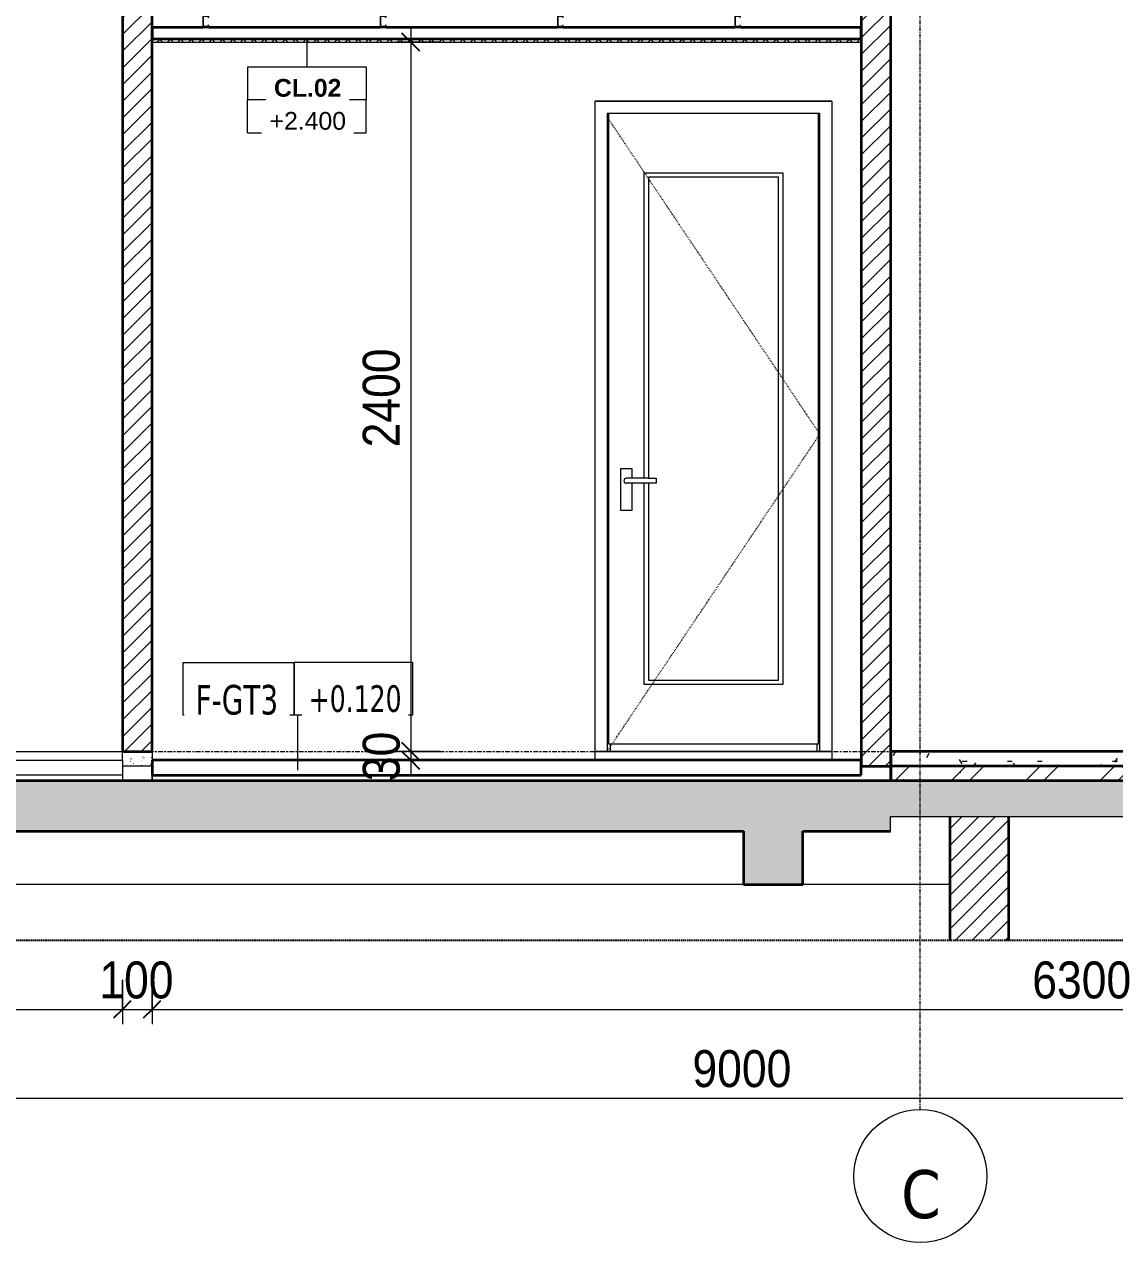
# Model space of a CAD drawing. Header units: millimetres. Extents: x 81424 to 264319, y 405 to 78637.
# Drawn here: x 127127 to 130816, y 538 to 4660 of the extents above; entities that cross this region are included whole.
import ezdxf

# ---------------------------------------------------------------- set-up
doc = ezdxf.new("R2010")
doc.units = ezdxf.units.MM
for name, pattern in [('Centre', [31.75, 6.35, -4.7625, 15.875, -4.7625]), ('Dash', [6, 3, -3]), ('Grid Line', [22.225, 12.7, -3.175, 3.175, -3.175]), ('Hidden', [7.14375, 4.7625, -2.38125])]:
    doc.linetypes.add(name, pattern=pattern)
for name, color, linetype, lineweight in [('0-6', 130, 'Continuous', 5), ('A-ANNO-DIMS', 211, 'Continuous', 9), ('A-ANNO-DIMS-50', 211, 'Continuous', 9), ('A-CLNG-1', 250, 'Continuous', 35), ('A-CLNG-FNSH-1', 7, 'Continuous', 18), ('A-CLNG-IDEN', 151, 'Continuous', 9), ('A-CLNG-PATT-4', 9, 'Continuous', 18), ('A-DETL-GENF', 92, 'Continuous', 18), ('A-DETL-GENF-4', 92, 'Hidden', 25), ('A-DETL-GENF-5', 9, 'Continuous', 18), ('A-DETL-GENF-HDLN-1', 7, 'Dash', 18), ('A-DETL-MEDM', 33, 'Continuous', 35), ('A-DETL-THIN', 151, 'Continuous', 18), ('A-DOOR', 31, 'Continuous', 18), ('A-DOOR-1', 7, 'Continuous', 18), ('A-FLOR-2', 7, 'Continuous', 18), ('A-FLOR-FNSH-1', 250, 'Continuous', 35), ('A-FLOR-IDEN', 11, 'Continuous', 9), ('A-FLOR-LEVL-2', 51, 'Centre', 9), ('A-FLOR-PATT-1', 253, 'Continuous', 18), ('A-FLOR-PATT-3', 67, 'Continuous', 18), ('A-WALL', 113, 'Continuous', 18), ('A-WALL-2', 250, 'Continuous', 35), ('A-WALL-3', 7, 'Continuous', 18), ('A-WALL-PATT-1', 9, 'Continuous', 18), ('A-WALL-PATT-2', 111, 'Continuous', 18), ('A-WALL-PATT-3', 254, 'Continuous', 18), ('S-BEAM-2', 7, 'Continuous', 18), ('S-COLS-5', 7, 'Continuous', 18), ('S-GRID-1', 1, 'Grid Line', 9), ('S-GRID-IDEN', 1, 'Continuous', 9)]:
    doc.layers.add(name, color=color, linetype=linetype, lineweight=lineweight)
doc.styles.add('Arial_2', font='arial.ttf', dxfattribs={"height": 60})
doc.styles.add('Arial_B_3', font='arialbd.ttf', dxfattribs={"height": 60})
doc.styles.add('Tahoma', font='tahoma.ttf', dxfattribs={"width": 0.8, "height": 100})
doc.styles.add('Tahoma_1', font='tahoma.ttf', dxfattribs={"width": 0.8, "height": 90})
doc.styles.add('Tahoma_B', font='tahomabd.ttf', dxfattribs={"height": 162.5})
doc.styles.add('UTM Avo', font='', dxfattribs={"width": 0.9, "height": 125})
doc.styles.get('UTM Avo').set_extended_font_data('UTM Avo')
doc.dimstyles.new('1_Dim_chi_tiet_2_5', dxfattribs={"dimscale": 304.8, "dimtxt": 124.912619, "dimasz": 0.19685, "dimexe": 0.164042, "dimexo": 0.0625, "dimgap": 0.016404, "dimtad": 1, "dimdec": 0, "dimrnd": 5, "dimzin": 0, "dimdsep": 46, "dimtxsty": 'UTM Avo', "dimblk1": 'OBLIQUE', "dimblk2": 'OBLIQUE', "dimsah": 1, "dimcen": 0.09, "dimdle": 0.164042, "dimazin": 0, "dimtfac": 1, "dimtdec": 4, "dimtix": 1, "dimtmove": 0, "dimatfit": 3, "dimfxl": 0.328084, "dimfxlon": 1, "dimtvp": 1, "dimtolj": 1, "dimtzin": 0, "dimarcsym": 2})
pattern_1 = [(50, (-28703.14, 15375), (364.368, -31.878), [38.1, -419.1]), (355, (-28703.14, 15375), (-70.486, 382.113), [30.48, -335.28]), (100.451, (-28672.78, 15372.34), (293.885, 350.233), [32.38, -356.18]), (46.184, (-28703.14, 15476.6), (542.158, -84.086), [57.15, -628.65]), (96.636, (-28657.96, 15469.6), (474.805, 494.855), [48.57, -534.27]), (351.184, (-28703.14, 15476.6), (474.81, 494.85), [45.72, -502.92]), (21, (-28652.34, 15451.2), (303.2285, -204.5305), [38.1, -419.1]), (326, (-28652.34, 15451.2), (123.604, 368.376), [30.48, -335.28]), (71.451, (-28627.07, 15434.16), (426.834, 163.843), [32.38, -356.18]), (37.5, (-28703.14, 15375), (6.1766, 169.1102), [3.353, -327.863, 3.353, -337.007, -336.55]), (37.5, (-28703.14, 15375), (6.1766, 169.1102), [-671.576, 3.353, -333.197]), (7.5, (-28703.14, 15375), (133.6389, 200.3615), [3.353, -190.703, 3.353, -320.243, -128.27]), (7.5, (-28703.14, 15375), (133.6389, 200.3615), [-517.652, 3.353, -124.917]), (327.5, (-28816.43, 15375), (271.1818, -11.4584), [3.353, -123.647, 3.353, -392.887, -525.78]), (327.5, (-28816.43, 15375), (271.1818, -11.4584), [-523.24, 3.353, -522.427]), (317.5, (-28867.23, 15375), (296.2585, 50.853), [3.353, -161.747, 3.353, -259.791, -373.38]), (317.5, (-28867.23, 15375), (296.2585, 50.853), [-428.244, 3.353, -370.027]), (45, (-28703.14, 15375), (-125.7236, 125.7236), []), (45, (-28703.14, 15565.5), (-125.7236, 125.7236), [])]
pattern_2 = [(45, (129892.642, 15375), (-28.28427, 28.28427), [])]

# ---------------------------------------------------------------- blocks, each defined once
blk = doc.blocks.new('NCV_TKTC_KET CAU_rvt-4-TKCS_CĂN HỘ LOẠI 4 - MẶT CẮT 3')
at = {"layer": 'A-FLOR-PATT-1'}
h = blk.add_hatch(dxfattribs=at)
h.set_pattern_fill('FP_10', color=256, style=0, pattern_type=2)
h.set_pattern_definition(pattern_1)
h.paths.add_polyline_path([(-24846.9, 2100), (-24536.9, 2100), (-24536.9, 2150), (-28537.4, 2150), (-28537.4, 2100), (-25492.7, 2100)])
h = blk.add_hatch(dxfattribs=at)
h.set_pattern_fill('FP_10', color=256, style=0, pattern_type=2)
h.set_pattern_definition(pattern_1)
h.paths.add_polyline_path([(-24846.9, 2100), (-24536.9, 2100), (-24536.9, 2150), (-28537.4, 2150), (-28537.4, 2100), (-25492.7, 2100)])
at = {"layer": 'A-FLOR-2'}
blk.add_line((-31037.4, 2150), (-31037.4, 2100), dxfattribs=at)
at = {"layer": 'A-FLOR-FNSH-1'}
for p, q in [((-24536.9, 2150), (-28537.4, 2150)), ((-28537.4, 2150), (-28537.4, 2100))]:
    blk.add_line(p, q, dxfattribs=at)
at = {"layer": 'S-BEAM-2'}
for p, q in [((-31035.3, 1750), (-32935.3, 1750)), ((-29034.9, 1750), (-31035.3, 1750)), ((-28336.9, 1750), (-28834.9, 1750))]:
    blk.add_line(p, q, dxfattribs=at)
blk = doc.blocks.new('DOOR_CW_01 CANH MO-PANEL KINH - DIG_02-800x2200-CỬA NHÔM KÍNH-V52-TKCS_CĂN HỘ LOẠI 4 - MẶT CẮT 3')
at = {"layer": 'A-DETL-GENF-HDLN-1'}
for p, q in [((-28776.9, 3273.5), (-29496.9, 4347)), ((-29496.9, 2200), (-28776.9, 3273.5))]:
    blk.add_line(p, q, dxfattribs=at)
at = {"layer": 'A-DOOR-1'}
for p, q in [((-28736.9, 4400), (-29536.9, 4400)), ((-29536.9, 2200), (-29536.9, 4400)), ((-28736.9, 4400), (-28736.9, 2200)), ((-29496.9, 4360), (-29496.9, 2200)), ((-29496.9, 4360), (-28776.9, 4360)), ((-28781.9, 4358), (-29491.9, 4358)), ((-29491.9, 4358), (-29491.9, 2226)), ((-28781.9, 2226), (-28781.9, 4358)), ((-28776.9, 2200), (-28776.9, 4360)), ((-29371.9, 3124.5), (-29371.9, 4158)), ((-29371.9, 4158), (-28901.9, 4158)), ((-29356.9, 4143), (-29356.9, 3124.5)), ((-28916.9, 4143), (-29356.9, 4143)), ((-28916.9, 2441), (-28916.9, 4143)), ((-28901.9, 4158), (-28901.9, 2426)), ((-29412.2, 3156), (-29451.7, 3156)), ((-29451.7, 3156), (-29451.7, 3016)), ((-29412.2, 3124.5), (-29412.2, 3156)), ((-29356.9, 3124.5), (-29431.9, 3124.5)), ((-29356.9, 3107.5), (-29431.9, 3107.5)), ((-29412.2, 3016), (-29412.2, 3107.5)), ((-29371.9, 2426), (-29371.9, 3107.5)), ((-29356.9, 3124.5), (-29331.1, 3124.5)), ((-29356.9, 3107.5), (-29356.9, 2441)), ((-29331.1, 3107.5), (-29356.9, 3107.5)), ((-29331.1, 3124.5), (-29331.1, 3107.5)), ((-29451.7, 3016), (-29412.2, 3016)), ((-29356.9, 2441), (-28916.9, 2441)), ((-28901.9, 2426), (-29371.9, 2426)), ((-29496.9, 2200), (-29536.9, 2200)), ((-29491.9, 2226), (-28781.9, 2226)), ((-29486.9, 2226), (-29486.9, 2200)), ((-28786.9, 2226), (-28786.9, 2200)), ((-28736.9, 2200), (-28776.9, 2200))]:
    blk.add_line(p, q, dxfattribs=at)
for start, end in [(90, 180), (180, 270)]:
    blk.add_arc((-29431.9, 3116), 8.5, start, end, dxfattribs=at)
blk = doc.blocks.new('NCV_TKTC_TANG 1_rvt-4-TKCS_CĂN HỘ LOẠI 4 - MẶT CẮT 3')
at = {"layer": 'A-CLNG-PATT-4'}
h = blk.add_hatch(dxfattribs=at)
h.set_pattern_fill('FP_14', color=256, style=0, pattern_type=2)
h.set_pattern_definition([(45, (-28703.143, 15375), (-17.67767, 17.67767), []), (135, (-28703.143, 15375), (-17.67767, -17.67767), [])])
h.paths.add_polyline_path([(-29932.9, 4600), (-28636.9, 4600), (-28636.9, 4610), (-31036.9, 4610), (-31036.9, 4600)])
at = {"layer": 'A-FLOR-PATT-3'}
h = blk.add_hatch(dxfattribs=at)
h.set_pattern_fill('FP_11', color=256, style=0, pattern_type=2)
h.set_pattern_definition([(0, (-28703.143, 15375), (203.2, 50.8), [16.764, -135.636, 16.764, -135.636, -812.8]), (0, (-28703.143, 15375), (203.2, 50.8), [-304.8, 16.764, -288.036, 16.764, -135.636, -355.6]), (0, (-28703.143, 15375), (203.2, 50.8), [-762, 16.764, -84.836, 16.764, -237.236]), (120, (-28626.943, 15400.4), (-145.59409, 150.57636), [16.764, -135.636, 16.764, -135.636, -812.8]), (120, (-28626.943, 15400.4), (-145.59409, 150.57636), [-304.8, 16.764, -288.036, 16.764, -135.636, -355.6]), (120, (-28626.943, 15400.4), (-145.59409, 150.57636), [-762, 16.764, -84.836, 16.764, -237.236]), (240, (-28601.543, 15502), (-57.60591, -201.37636), [16.764, -135.636, 16.764, -135.636, -812.8]), (240, (-28601.543, 15502), (-57.60591, -201.37636), [-304.8, 16.764, -288.036, 16.764, -135.636, -355.6]), (240, (-28601.543, 15502), (-57.60591, -201.37636), [-762, 16.764, -84.836, 16.764, -237.236])])
h.paths.add_polyline_path([(-24736.9, 2150), (-24737.4, 2200), (-28536.9, 2200), (-28536.9, 2150), (-24737.4, 2150)])
at = {"layer": 'A-WALL-PATT-1'}
h = blk.add_hatch(dxfattribs=at)
h.set_pattern_fill('FP_9', color=256, style=0, pattern_type=2)
h.set_pattern_definition([(45, (-28703.143, 15375), (-28.28427, 28.28427), [])])
h.paths.add_polyline_path([(-28536.9, 2150), (-28537.4, 5330), (-28636.9, 5330), (-28636.9, 2150), (-28537.4, 2150)])
at = {"layer": 'A-WALL-PATT-3'}
h = blk.add_hatch(dxfattribs=at)
h.set_pattern_fill('FP_12', color=256, style=0, pattern_type=2)
h.set_pattern_definition([(50, (-28703.14, 15375), (364.368, -31.878), [38.1, -419.1]), (355, (-28703.14, 15375), (-70.486, 382.113), [30.48, -335.28]), (100.451, (-28672.78, 15372.34), (293.885, 350.233), [32.38, -356.18]), (46.184, (-28703.14, 15476.6), (542.158, -84.086), [57.15, -628.65]), (96.636, (-28657.96, 15469.6), (474.805, 494.855), [48.57, -534.27]), (351.184, (-28703.14, 15476.6), (474.81, 494.85), [45.72, -502.92]), (21, (-28652.34, 15451.2), (303.2285, -204.5305), [38.1, -419.1]), (326, (-28652.34, 15451.2), (123.604, 368.376), [30.48, -335.28]), (71.451, (-28627.07, 15434.16), (426.834, 163.843), [32.38, -356.18]), (37.5, (-28703.14, 15375), (6.1766, 169.1102), [16.764, -314.452, 16.764, -323.596, -336.55]), (37.5, (-28703.14, 15375), (6.1766, 169.1102), [-671.576, 16.764, -319.786]), (7.5, (-28703.14, 15375), (133.6389, 200.3615), [16.764, -177.292, 16.764, -306.832, -128.27]), (7.5, (-28703.14, 15375), (133.6389, 200.3615), [-517.652, 16.764, -111.506]), (327.5, (-28816.43, 15375), (271.1818, -11.4584), [16.764, -110.236, 16.764, -379.476, -525.78]), (327.5, (-28816.43, 15375), (271.1818, -11.4584), [-523.24, 16.764, -509.016]), (317.5, (-28867.23, 15375), (296.2585, 50.853), [16.764, -148.336, 16.764, -246.38, -373.38]), (317.5, (-28867.23, 15375), (296.2585, 50.853), [-428.244, 16.764, -356.616])])
h.paths.add_polyline_path([(-31036.9, 2150), (-31037.4, 2200), (-31136.9, 2200), (-31136.9, 2150), (-31037.4, 2150)])
h = blk.add_hatch(dxfattribs=at)
h.set_pattern_fill('FP_13', color=256, style=0, pattern_type=2)
h.set_pattern_definition([(37.5, (-28703.143, 15375), (-1.60031, 48.94136), [1.676, -36.932, 1.676, -41.504, -41.275]), (37.5, (-28703.143, 15375), (-1.60031, 48.94136), [-81.788, 1.676, -39.599]), (7.5, (-28703.14, 15375), (44.9521, 71.68268), [1.676, -19.152, 1.676, -33.122, -13.335]), (7.5, (-28703.14, 15375), (44.9521, 71.68268), [-55.626, 1.676, -11.659]), (327.5, (-28734.385, 15375), (79.09879, 0.14376), [1.676, -11.024, 1.676, -44.044, -59.69]), (327.5, (-28734.385, 15375), (79.09879, 0.14376), [-58.42, 1.676, -58.014]), (317.5, (-28734.385, 15375), (76.3552, 22.29306), [1.676, -4.674, 1.676, -28.296, -34.29]), (317.5, (-28734.385, 15375), (76.3552, 22.29306), [-36.322, 1.676, -32.614])])
h.paths.add_polyline_path([(-31036.9, 2150), (-31037.4, 2200), (-31136.9, 2200), (-31136.9, 2150), (-31037.4, 2150)])
at = {"layer": 'A-CLNG-1'}
for p, q in [((-30865.1, 4650), (-31036.9, 4650)), ((-31036.9, 4650), (-31036.9, 4610)), ((-30265.1, 4650), (-30845.1, 4650)), ((-29665.1, 4650), (-30245.1, 4650)), ((-29065.1, 4650), (-29645.1, 4650)), ((-28636.9, 4650), (-29045.1, 4650)), ((-28636.9, 4610), (-28636.9, 4650)), ((-28636.9, 4610), (-31036.9, 4610))]:
    blk.add_line(p, q, dxfattribs=at)
at = {"layer": 'A-CLNG-FNSH-1'}
for p, q in [((-31036.9, 4610), (-31036.9, 4600)), ((-31036.9, 4600), (-28636.9, 4600)), ((-28636.9, 4600), (-28636.9, 4610))]:
    blk.add_line(p, q, dxfattribs=at)
at = {"layer": 'A-FLOR-2'}
for p, q in [((-29536.9, 2200), (-28736.9, 2200)), ((-29536.9, 2170), (-29536.9, 2200)), ((-28736.9, 2200), (-28736.9, 2170)), ((-31636.9, 2170), (-31136.9, 2170)), ((-31136.9, 2170), (-31136.9, 2120)), ((-31136.9, 2120), (-33336.9, 2120)), ((-31036.9, 2120), (-31036.9, 2100))]:
    blk.add_line(p, q, dxfattribs=at)
at = {"layer": 'A-FLOR-FNSH-1'}
for p, q in [((-24736.9, 2200), (-28536.9, 2200)), ((-28536.9, 2200), (-28536.9, 2100)), ((-28636.9, 2170), (-31036.9, 2170)), ((-31036.9, 2170), (-31036.9, 2120)), ((-28636.9, 2120), (-28636.9, 2170)), ((-31036.9, 2120), (-28636.9, 2120))]:
    blk.add_line(p, q, dxfattribs=at)
at = {"layer": 'A-WALL-2'}
for p, q in [((-28536.9, 2150), (-28536.9, 5385)), ((-28636.9, 5330), (-28636.9, 2150)), ((-28636.9, 2150), (-28536.9, 2150))]:
    blk.add_line(p, q, dxfattribs=at)
at = {"layer": 'A-WALL-3'}
for p, q in [((-29536.9, 2200), (-29536.9, 4400)), ((-29536.9, 4400), (-28736.9, 4400)), ((-28736.9, 4400), (-28736.9, 2200)), ((-31136.9, 2170), (-31136.9, 2200)), ((-31036.9, 2200), (-31036.9, 2170)), ((-28736.9, 2200), (-29536.9, 2200)), ((-31037.4, 2150), (-31136.9, 2150))]:
    blk.add_line(p, q, dxfattribs=at)
at = {"layer": 'S-COLS-5'}
blk.add_line((-31136.9, 2120), (-31136.9, 2100), dxfattribs=at)
at = {"layer": 'A-DOOR'}
blk.add_blockref('DOOR_CW_01 CANH MO-PANEL KINH - DIG_02-800x2200-CỬA NHÔM KÍNH-V52-TKCS_CĂN HỘ LOẠI 4 - MẶT CẮT 3', (0, 0), dxfattribs=at)
blk = doc.blocks.new('BORDER VIEW - BORDER VIEW-2585575-TKCS_CĂN HỘ LOẠI 4 - MẶT CẮT 3')
at = {"layer": 'A-DETL-GENF-4'}
blk.add_line((-23185.2, 1560), (-34047.4, 1560), dxfattribs=at)
blk = doc.blocks.new('Repeating Detail - THANH TREO TRẦN 650-4103126-TKCS_CĂN HỘ LOẠI 4 - MẶT CẮT 3')
at = {"layer": 'A-DETL-GENF'}
for points in [[(-30845.1, 4650), (-30845.1, 4656), (-30847.6, 4656), (-30847.6, 4652.5), (-30862.6, 4652.5), (-30862.6, 4687.5), (-30847.6, 4687.5), (-30847.6, 4684), (-30845.1, 4684), (-30845.1, 4690), (-30865.1, 4690), (-30865.1, 4650), (-30847.6, 4650)], [(-30245.1, 4650), (-30245.1, 4656), (-30247.6, 4656), (-30247.6, 4652.5), (-30262.6, 4652.5), (-30262.6, 4687.5), (-30247.6, 4687.5), (-30247.6, 4684), (-30245.1, 4684), (-30245.1, 4690), (-30265.1, 4690), (-30265.1, 4650), (-30247.6, 4650)], [(-29647.6, 4650), (-29645.1, 4650), (-29645.1, 4656), (-29647.6, 4656), (-29647.6, 4652.5), (-29662.6, 4652.5), (-29662.6, 4687.5), (-29647.6, 4687.5), (-29647.6, 4684), (-29645.1, 4684), (-29645.1, 4690), (-29665.1, 4690), (-29665.1, 4650), (-29662.6, 4650)], [(-29047.6, 4650), (-29045.1, 4650), (-29045.1, 4656), (-29047.6, 4656), (-29047.6, 4652.5), (-29062.6, 4652.5), (-29062.6, 4687.5), (-29047.6, 4687.5), (-29047.6, 4684), (-29045.1, 4684), (-29045.1, 4690), (-29065.1, 4690), (-29065.1, 4650), (-29062.6, 4650)]]:
    blk.add_hatch(color=256, dxfattribs=at).paths.add_polyline_path(points)
for p, q in [((-30855.1, 4690), (-30855.1, 5340)), ((-30255.1, 4690), (-30255.1, 5340)), ((-29655.1, 4690), (-29655.1, 5340)), ((-29055.1, 4690), (-29055.1, 5340)), ((-30875.1, 5115), (-30835.1, 5115)), ((-30875.1, 4915), (-30875.1, 5115)), ((-30835.1, 5115), (-30835.1, 4915)), ((-30275.1, 5115), (-30235.1, 5115)), ((-30275.1, 4915), (-30275.1, 5115)), ((-30235.1, 5115), (-30235.1, 4915)), ((-29675.1, 5115), (-29635.1, 5115)), ((-29675.1, 4915), (-29675.1, 5115)), ((-29635.1, 5115), (-29635.1, 4915)), ((-29075.1, 5115), (-29035.1, 5115)), ((-29075.1, 4915), (-29075.1, 5115)), ((-29035.1, 5115), (-29035.1, 4915)), ((-30835.1, 4915), (-30875.1, 4915)), ((-30235.1, 4915), (-30275.1, 4915)), ((-29635.1, 4915), (-29675.1, 4915)), ((-29035.1, 4915), (-29075.1, 4915)), ((-30845.1, 4690), (-30865.1, 4690)), ((-30865.1, 4690), (-30865.1, 4650)), ((-30845.1, 4690), (-30865.1, 4690)), ((-30865.1, 4690), (-30865.1, 4650)), ((-30862.6, 4687.5), (-30847.6, 4687.5)), ((-30862.6, 4652.5), (-30862.6, 4687.5)), ((-30862.6, 4652.5), (-30862.6, 4687.5)), ((-30862.6, 4687.5), (-30847.6, 4687.5)), ((-30847.6, 4687.5), (-30847.6, 4684)), ((-30847.6, 4687.5), (-30847.6, 4684)), ((-30847.6, 4684), (-30845.1, 4684)), ((-30847.6, 4684), (-30845.1, 4684)), ((-30845.1, 4684), (-30845.1, 4690)), ((-30845.1, 4684), (-30845.1, 4690)), ((-30245.1, 4690), (-30265.1, 4690)), ((-30265.1, 4690), (-30265.1, 4650)), ((-30245.1, 4690), (-30265.1, 4690)), ((-30265.1, 4690), (-30265.1, 4650)), ((-30262.6, 4687.5), (-30247.6, 4687.5)), ((-30262.6, 4652.5), (-30262.6, 4687.5)), ((-30262.6, 4652.5), (-30262.6, 4687.5)), ((-30262.6, 4687.5), (-30247.6, 4687.5)), ((-30247.6, 4687.5), (-30247.6, 4684)), ((-30247.6, 4687.5), (-30247.6, 4684)), ((-30247.6, 4684), (-30245.1, 4684)), ((-30247.6, 4684), (-30245.1, 4684)), ((-30245.1, 4684), (-30245.1, 4690)), ((-30245.1, 4684), (-30245.1, 4690)), ((-29645.1, 4690), (-29665.1, 4690)), ((-29665.1, 4690), (-29665.1, 4650)), ((-29645.1, 4690), (-29665.1, 4690)), ((-29665.1, 4690), (-29665.1, 4650)), ((-29662.6, 4687.5), (-29647.6, 4687.5)), ((-29662.6, 4652.5), (-29662.6, 4687.5)), ((-29662.6, 4652.5), (-29662.6, 4687.5)), ((-29662.6, 4687.5), (-29647.6, 4687.5)), ((-29647.6, 4687.5), (-29647.6, 4684)), ((-29647.6, 4687.5), (-29647.6, 4684)), ((-29647.6, 4684), (-29645.1, 4684)), ((-29647.6, 4684), (-29645.1, 4684)), ((-29645.1, 4684), (-29645.1, 4690)), ((-29645.1, 4684), (-29645.1, 4690)), ((-29045.1, 4690), (-29065.1, 4690)), ((-29065.1, 4690), (-29065.1, 4650)), ((-29045.1, 4690), (-29065.1, 4690)), ((-29065.1, 4690), (-29065.1, 4650)), ((-29062.6, 4687.5), (-29047.6, 4687.5)), ((-29062.6, 4652.5), (-29062.6, 4687.5)), ((-29062.6, 4652.5), (-29062.6, 4687.5)), ((-29062.6, 4687.5), (-29047.6, 4687.5)), ((-29047.6, 4687.5), (-29047.6, 4684)), ((-29047.6, 4687.5), (-29047.6, 4684)), ((-29047.6, 4684), (-29045.1, 4684)), ((-29047.6, 4684), (-29045.1, 4684)), ((-29045.1, 4684), (-29045.1, 4690)), ((-29045.1, 4684), (-29045.1, 4690)), ((-30865.1, 4650), (-30845.1, 4650)), ((-30865.1, 4650), (-30845.1, 4650)), ((-30847.6, 4652.5), (-30862.6, 4652.5)), ((-30847.6, 4652.5), (-30862.6, 4652.5)), ((-30845.1, 4656), (-30847.6, 4656)), ((-30847.6, 4656), (-30847.6, 4652.5)), ((-30845.1, 4656), (-30847.6, 4656)), ((-30847.6, 4656), (-30847.6, 4652.5)), ((-30845.1, 4650), (-30845.1, 4656)), ((-30845.1, 4650), (-30845.1, 4656)), ((-30265.1, 4650), (-30245.1, 4650)), ((-30265.1, 4650), (-30245.1, 4650)), ((-30247.6, 4652.5), (-30262.6, 4652.5)), ((-30247.6, 4652.5), (-30262.6, 4652.5)), ((-30245.1, 4656), (-30247.6, 4656)), ((-30247.6, 4656), (-30247.6, 4652.5)), ((-30245.1, 4656), (-30247.6, 4656)), ((-30247.6, 4656), (-30247.6, 4652.5)), ((-30245.1, 4650), (-30245.1, 4656)), ((-30245.1, 4650), (-30245.1, 4656)), ((-29665.1, 4650), (-29645.1, 4650)), ((-29665.1, 4650), (-29645.1, 4650)), ((-29647.6, 4652.5), (-29662.6, 4652.5)), ((-29647.6, 4652.5), (-29662.6, 4652.5)), ((-29645.1, 4656), (-29647.6, 4656)), ((-29647.6, 4656), (-29647.6, 4652.5)), ((-29645.1, 4656), (-29647.6, 4656)), ((-29647.6, 4656), (-29647.6, 4652.5)), ((-29645.1, 4650), (-29645.1, 4656)), ((-29645.1, 4650), (-29645.1, 4656)), ((-29065.1, 4650), (-29045.1, 4650)), ((-29065.1, 4650), (-29045.1, 4650)), ((-29047.6, 4652.5), (-29062.6, 4652.5)), ((-29047.6, 4652.5), (-29062.6, 4652.5)), ((-29045.1, 4656), (-29047.6, 4656)), ((-29047.6, 4656), (-29047.6, 4652.5)), ((-29045.1, 4656), (-29047.6, 4656)), ((-29047.6, 4656), (-29047.6, 4652.5)), ((-29045.1, 4650), (-29045.1, 4656)), ((-29045.1, 4650), (-29045.1, 4656))]:
    blk.add_line(p, q, dxfattribs=at)
blk = doc.blocks.new('Grid - M_Grid Head - Circle-353313-TKCS_CĂN HỘ LOẠI 4 - MẶT CẮT 3')
at = {"layer": 'S-GRID-IDEN'}
blk.add_circle((-25536.9, 762.8), 225, dxfattribs=at)
blk = doc.blocks.new('DIMBLOCK83-TKCS_CĂN HỘ LOẠI 4 - MẶT CẮT 3')
at = {"layer": 'A-ANNO-DIMS-50'}
for p, q in [((125258.8, 1426.8), (125258.8, 1276.8)), ((125258.8, 1326.8), (125258.8, 1426.8)), ((127458.8, 1426.8), (127458.8, 1276.8)), ((127458.8, 1326.8), (127458.8, 1426.8)), ((125258.8, 1326.8), (127458.8, 1326.8))]:
    blk.add_line(p, q, dxfattribs=at)
at = {"layer": 'A-ANNO-DIMS-50', "lineweight": 25}
for p, q in [((125258.8, 1326.8), (125228.8, 1296.8)), ((125258.8, 1326.8), (125288.8, 1356.8)), ((127458.8, 1326.8), (127428.8, 1296.8)), ((127458.8, 1326.8), (127488.8, 1356.8))]:
    blk.add_line(p, q, dxfattribs=at)
at = {"layer": 'A-ANNO-DIMS-50', "color": 0, "insert": (126187.7, 1489.2), "char_height": 125, "width": 410.824, "attachment_point": 1, "line_spacing_factor": 1.110334, "style": 'UTM Avo'}
blk.add_mtext('2200', dxfattribs=at)
blk = doc.blocks.new('_Oblique')
at = {"color": 0, "linetype": 'ByBlock', "lineweight": -2}
blk.add_line((-0.5, -0.5), (0.5, 0.5), dxfattribs=at)
blk = doc.blocks.new('DIMBLOCK84-TKCS_CĂN HỘ LOẠI 4 - MẶT CẮT 3')
at = {"layer": 'A-ANNO-DIMS-50'}
for p, q in [((127458.8, 1426.8), (127458.8, 1276.8)), ((127458.8, 1326.8), (127458.8, 1426.8)), ((127558.8, 1426.8), (127558.8, 1276.8)), ((127558.8, 1326.8), (127558.8, 1426.8)), ((127458.8, 1326.8), (127558.8, 1326.8))]:
    blk.add_line(p, q, dxfattribs=at)
at = {"layer": 'A-ANNO-DIMS-50', "lineweight": 25}
for p, q in [((127458.8, 1326.8), (127428.8, 1296.8)), ((127458.8, 1326.8), (127488.8, 1356.8)), ((127558.8, 1326.8), (127528.8, 1296.8)), ((127558.8, 1326.8), (127588.8, 1356.8))]:
    blk.add_line(p, q, dxfattribs=at)
at = {"layer": 'A-ANNO-DIMS-50', "color": 0, "insert": (127380.5, 1489.2), "char_height": 125, "width": 308.118, "attachment_point": 1, "line_spacing_factor": 1.110334, "style": 'UTM Avo'}
blk.add_mtext('100', dxfattribs=at)
blk = doc.blocks.new('DIMBLOCK85-TKCS_CĂN HỘ LOẠI 4 - MẶT CẮT 3')
at = {"layer": 'A-ANNO-DIMS-50'}
for p, q in [((127558.8, 1426.8), (127558.8, 1276.8)), ((127558.8, 1326.8), (127558.8, 1426.8)), ((133858.8, 1426.8), (133858.8, 1276.8)), ((133858.8, 1326.8), (133858.8, 1426.8)), ((127558.8, 1326.8), (133858.8, 1326.8))]:
    blk.add_line(p, q, dxfattribs=at)
at = {"layer": 'A-ANNO-DIMS-50', "lineweight": 25}
for p, q in [((127558.8, 1326.8), (127528.8, 1296.8)), ((127558.8, 1326.8), (127588.8, 1356.8)), ((133858.8, 1326.8), (133828.8, 1296.8)), ((133858.8, 1326.8), (133888.8, 1356.8))]:
    blk.add_line(p, q, dxfattribs=at)
at = {"layer": 'A-ANNO-DIMS-50', "color": 0, "insert": (130537.7, 1489.2), "char_height": 125, "width": 410.824, "attachment_point": 1, "line_spacing_factor": 1.110334, "style": 'UTM Avo'}
blk.add_mtext('6300', dxfattribs=at)
blk = doc.blocks.new('DIMBLOCK87-TKCS_CĂN HỘ LOẠI 4 - MẶT CẮT 3')
at = {"layer": 'A-ANNO-DIMS-50'}
for p, q in [((125058.8, 1126.8), (125058.8, 976.8)), ((125058.8, 1026.8), (125058.8, 1126.8)), ((134058.8, 1126.8), (134058.8, 976.8)), ((134058.8, 1026.8), (134058.8, 1126.8)), ((125008.8, 1026.8), (134108.8, 1026.8))]:
    blk.add_line(p, q, dxfattribs=at)
at = {"layer": 'A-ANNO-DIMS-50', "lineweight": 25}
for p, q in [((125058.8, 1026.8), (125088.8, 1056.8)), ((134058.8, 1026.8), (134088.8, 1056.8)), ((125058.8, 1026.8), (125028.8, 996.8)), ((134058.8, 1026.8), (134028.8, 996.8))]:
    blk.add_line(p, q, dxfattribs=at)
at = {"layer": 'A-ANNO-DIMS-50', "color": 0, "insert": (129387.7, 1189.2), "char_height": 125, "width": 410.824, "attachment_point": 1, "line_spacing_factor": 1.110334, "style": 'UTM Avo'}
blk.add_mtext('9000', dxfattribs=at)
blk = doc.blocks.new('DIMBLOCK89-TKCS_CĂN HỘ LOẠI 4 - MẶT CẮT 3')
at = {"layer": 'A-ANNO-DIMS-50', "lineweight": 25}
for p, q in [((128434.3, 4600), (128404.3, 4630)), ((128434.3, 4600), (128464.3, 4570)), ((128434.3, 2200), (128404.3, 2230)), ((128434.3, 2200), (128464.3, 2170))]:
    blk.add_line(p, q, dxfattribs=at)
at = {"layer": 'A-ANNO-DIMS-50'}
for p, q in [((128434.3, 4650), (128434.3, 2200)), ((128534.3, 4600), (128384.3, 4600)), ((128434.3, 4600), (128534.3, 4600)), ((128534.3, 2200), (128384.3, 2200)), ((128434.3, 2200), (128534.3, 2200))]:
    blk.add_line(p, q, dxfattribs=at)
at = {"layer": 'A-ANNO-DIMS-50', "color": 0, "insert": (128271.9, 3228.8), "char_height": 125, "width": 410.824, "attachment_point": 1, "rotation": 90, "line_spacing_factor": 1.110334, "style": 'UTM Avo'}
blk.add_mtext('2400', dxfattribs=at)
blk = doc.blocks.new('DIMBLOCK90-TKCS_CĂN HỘ LOẠI 4 - MẶT CẮT 3')
at = {"layer": 'A-ANNO-DIMS-50', "lineweight": 25}
for p, q in [((128434.3, 2200), (128404.3, 2230)), ((128434.3, 2170), (128404.3, 2200)), ((128434.3, 2200), (128464.3, 2170)), ((128434.3, 2170), (128464.3, 2140))]:
    blk.add_line(p, q, dxfattribs=at)
at = {"layer": 'A-ANNO-DIMS-50'}
for p, q in [((128534.3, 2200), (128384.3, 2200)), ((128434.3, 2200), (128434.3, 2120)), ((128434.3, 2200), (128534.3, 2200)), ((128534.3, 2170), (128384.3, 2170)), ((128434.3, 2170), (128534.3, 2170))]:
    blk.add_line(p, q, dxfattribs=at)
at = {"layer": 'A-ANNO-DIMS-50', "color": 0, "insert": (128271.9, 2099.4), "char_height": 125, "width": 205.412, "attachment_point": 1, "rotation": 90, "line_spacing_factor": 1.110334, "style": 'UTM Avo'}
blk.add_mtext('30', dxfattribs=at)
blk = doc.blocks.new('TAG SAN - TTG - TAG FFL-4075299-TKCS_CĂN HỘ LOẠI 4 - MẶT CẮT 3')
at = {"layer": 'A-FLOR-IDEN'}
for p, q in [((-26955.6, 2344.4), (-26955.6, 2523.2)), ((-26955.6, 2523.2), (-26579.7, 2523.2)), ((-26579.7, 2523.2), (-26579.7, 2344.4)), ((-26179.7, 2523.2), (-26579.7, 2523.2)), ((-26579.7, 2344.4), (-26579.7, 2523.2)), ((-26179.7, 2523.2), (-26179.7, 2344.4)), ((-26579.7, 2344.4), (-26955.6, 2344.4)), ((-26179.7, 2344.4), (-26579.7, 2344.4))]:
    blk.add_line(p, q, dxfattribs=at)
blk = doc.blocks.new('M_Ceiling Tag w Height - M_Ceiling Tag w Height-4076435-TKCS_CĂN HỘ LOẠI 4 - MẶT CẮT 3')
at = {"layer": 'A-CLNG-IDEN'}
for p, q in [((-30713.5, 4516.2), (-30713.5, 4405)), ((-30713.5, 4516.2), (-30312.3, 4516.2)), ((-30312.3, 4516.2), (-30312.3, 4405)), ((-30713.5, 4293.6), (-30713.5, 4405)), ((-30312.3, 4405), (-30713.5, 4405)), ((-30312.3, 4293.6), (-30312.3, 4405)), ((-30713.5, 4293.6), (-30312.3, 4293.6))]:
    blk.add_line(p, q, dxfattribs=at)

msp = doc.modelspace()

# ---------------------------------------------------------------- hatches: boundary and pattern name
at = {"layer": 'A-DETL-GENF-5'}
h = msp.add_hatch(dxfattribs=at)
h.set_pattern_fill('FP_10', color=256, style=0, pattern_type=2)
h.set_pattern_definition([(50, (129892.64, 15375), (364.368, -31.878), [38.1, -419.1]), (355, (129892.64, 15375), (-70.486, 382.113), [30.48, -335.28]), (100.451, (129923, 15372.34), (293.885, 350.233), [32.38, -356.18]), (46.184, (129892.64, 15476.6), (542.158, -84.086), [57.15, -628.65]), (96.636, (129937.8, 15469.6), (474.805, 494.855), [48.57, -534.27]), (351.184, (129892.64, 15476.6), (474.81, 494.85), [45.72, -502.92]), (21, (129943.44, 15451.2), (303.2285, -204.5305), [38.1, -419.1]), (326, (129943.44, 15451.2), (123.604, 368.376), [30.48, -335.28]), (71.451, (129968.7, 15434.16), (426.834, 163.843), [32.38, -356.18]), (37.5, (129892.64, 15375), (6.1766, 169.1102), [3.353, -327.863, 3.353, -337.007, -336.55]), (37.5, (129892.64, 15375), (6.1766, 169.1102), [-671.576, 3.353, -333.197]), (7.5, (129892.64, 15375), (133.6389, 200.3615), [3.353, -190.703, 3.353, -320.243, -128.27]), (7.5, (129892.64, 15375), (133.6389, 200.3615), [-517.652, 3.353, -124.917]), (327.5, (129779.36, 15375), (271.1818, -11.4584), [3.353, -123.647, 3.353, -392.887, -525.78]), (327.5, (129779.36, 15375), (271.1818, -11.4584), [-523.24, 3.353, -522.427]), (317.5, (129728.56, 15375), (296.2585, 50.853), [3.353, -161.747, 3.353, -259.791, -373.38]), (317.5, (129728.56, 15375), (296.2585, 50.853), [-428.244, 3.353, -370.027]), (45, (129892.64, 15375), (-125.7236, 125.7236), []), (45, (129892.64, 15565.5), (-125.7236, 125.7236), [])])
h.paths.add_polyline_path([(134056.3, 1560), (134058.8, 1560), (134058.8, 2100), (125058.8, 2100), (125058.5, 2130), (124398.4, 2130), (124398.4, 1960), (125060.5, 1960), (125060.5, 1700), (125660.5, 1700), (125660.5, 1930), (129560.9, 1930), (129560.9, 1750), (129760.9, 1750), (129760.9, 1930), (130058.4, 1930), (130058.4, 1980), (133760.6, 1980), (133760.6, 1560), (134051.9, 1560)])
h.paths.add_polyline_path([(133760.6, 4950), (134058.8, 4950), (134058.8, 5500), (125058.8, 5500), (125058.8, 5530), (124398.4, 5530), (124398.4, 5360), (125060.5, 5360), (125060.5, 5100), (125660.5, 5100), (125660.5, 5330), (129560.9, 5330), (129560.9, 5150), (129760.9, 5150), (129760.9, 5330), (130058.4, 5330), (130058.4, 5385), (133760.6, 5385), (133760.6, 5379.4)])
at = {"layer": 'A-WALL-PATT-2'}
h = msp.add_hatch(dxfattribs=at)
h.set_pattern_fill('FP_9', color=256, style=0, pattern_type=2)
h.set_pattern_definition(pattern_2)
h.paths.add_polyline_path([(127458.8, 2200), (127558.8, 2200), (127558.8, 5330), (127458.8, 5330), (127458.8, 2691.9)])
h.paths.add_polyline_path([(127558.4, 5500), (127558.8, 5500), (127558.4, 5600), (127458.8, 5600), (127459.3, 5500)])
h = msp.add_hatch(dxfattribs=at)
h.set_pattern_fill('FP_9', color=256, style=0, pattern_type=2)
h.set_pattern_definition(pattern_2)
h.paths.add_polyline_path([(130258.8, 1560), (130458.8, 1560), (130458.8, 1980), (130258.8, 1980), (130258.8, 1750)])

# ---------------------------------------------------------------- linework, layer by layer
at = {"layer": 'A-CLNG-IDEN'}
msp.add_line((128082.9, 4607), (128082.9, 4516.2), dxfattribs=at)
at = {"layer": 'A-DETL-MEDM'}
for p, q in [((134058.8, 2100), (125058.8, 2100)), ((125660.5, 1930), (129560.9, 1930)), ((129560.9, 1930), (129560.9, 1750)), ((129760.9, 1750), (129760.9, 1930)), ((129760.9, 1930), (130058.4, 1930)), ((129560.9, 1750), (129760.9, 1750))]:
    msp.add_line(p, q, dxfattribs=at)
at = {"layer": 'A-DETL-THIN'}
for p, q in [((130058.4, 1930), (130058.4, 1980)), ((130058.4, 1980), (133760.6, 1980))]:
    msp.add_line(p, q, dxfattribs=at)
at = {"layer": 'A-FLOR-IDEN'}
msp.add_line((128052.4, 2136.6), (128052.4, 2322.1), dxfattribs=at)
at = {"layer": 'A-FLOR-LEVL-2'}
msp.add_line((124171.1, 2200), (136140, 2200), dxfattribs=at)
at = {"layer": 'A-WALL'}
msp.add_line((127058.8, 2200), (127458.8, 2200), dxfattribs=at)
at = {"layer": 'A-WALL-2'}
for p, q in [((127458.8, 5330), (127458.8, 2200)), ((127558.8, 2200), (127558.8, 5330)), ((127458.8, 2200), (127558.8, 2200)), ((130258.8, 1980), (130258.8, 1560)), ((130458.8, 1560), (130458.8, 1980))]:
    msp.add_line(p, q, dxfattribs=at)
at = {"layer": 'S-GRID-1'}
for p, q in [((130158.8, 2237.8), (130158.8, 5486.4)), ((130158.8, 987.8), (130158.8, 2237.8))]:
    msp.add_line(p, q, dxfattribs=at)

# ---------------------------------------------------------------- block references
at = {"layer": '0-6'}
for name in ['NCV_TKTC_KET CAU_rvt-4-TKCS_CĂN HỘ LOẠI 4 - MẶT CẮT 3', 'NCV_TKTC_TANG 1_rvt-4-TKCS_CĂN HỘ LOẠI 4 - MẶT CẮT 3']:
    msp.add_blockref(name, (158595.8, 0), dxfattribs=at)
at = {"layer": 'A-CLNG-IDEN'}
msp.add_blockref('M_Ceiling Tag w Height - M_Ceiling Tag w Height-4076435-TKCS_CĂN HỘ LOẠI 4 - MẶT CẮT 3', (158595.8, 0), dxfattribs=at)
at = {"layer": 'A-DETL-GENF'}
for name in ['BORDER VIEW - BORDER VIEW-2585575-TKCS_CĂN HỘ LOẠI 4 - MẶT CẮT 3', 'Repeating Detail - THANH TREO TRẦN 650-4103126-TKCS_CĂN HỘ LOẠI 4 - MẶT CẮT 3']:
    msp.add_blockref(name, (158595.8, 0), dxfattribs=at)
at = {"layer": 'A-FLOR-IDEN'}
msp.add_blockref('TAG SAN - TTG - TAG FFL-4075299-TKCS_CĂN HỘ LOẠI 4 - MẶT CẮT 3', (154620.1, -22.3), dxfattribs=at)
at = {"layer": 'S-GRID-IDEN'}
msp.add_blockref('Grid - M_Grid Head - Circle-353313-TKCS_CĂN HỘ LOẠI 4 - MẶT CẮT 3', (155695.8, 0), dxfattribs=at)

# ---------------------------------------------------------------- dimensions: what is measured, and where the dimension line sits
at = {"layer": 'A-ANNO-DIMS'}
for base, p1, p2, override, picture, middle in [((128434.3, 2200), (128534.3, 4600), (128534.3, 2200), {"dimpost": '<>', "dimfxl": 2400}, 'DIMBLOCK89-TKCS_CĂN HỘ LOẠI 4 - MẶT CẮT 3', (128364.6, 3400)), ((128434.3, 2170), (128534.3, 2200), (128534.3, 2170), {"dimpost": '<>', "dimfxl": 30}, 'DIMBLOCK90-TKCS_CĂN HỘ LOẠI 4 - MẶT CẮT 3', (128364.6, 2185))]:
    dim = msp.add_linear_dim(base=base, p1=p1, p2=p2, angle=90, dimstyle='1_Dim_chi_tiet_2_5', override=override, dxfattribs=at)
    dim.commit()
    dim.dimension.update_dxf_attribs({"geometry": picture, "text_midpoint": middle})
for base, p1, p2, override, picture, middle in [((127458.8, 1326.8), (125258.8, 1426.8), (127458.8, 1426.8), {"dimpost": '<>', "dimfxl": 2200}, 'DIMBLOCK83-TKCS_CĂN HỘ LOẠI 4 - MẶT CẮT 3', (126358.8, 1396.5)), ((127558.8, 1326.8), (127458.8, 1426.8), (127558.8, 1426.8), {"dimpost": '<>', "dimfxl": 100}, 'DIMBLOCK84-TKCS_CĂN HỘ LOẠI 4 - MẶT CẮT 3', (127508.8, 1396.5)), ((133858.8, 1326.8), (127558.8, 1426.8), (133858.8, 1426.8), {"dimpost": '<>', "dimfxl": 6300}, 'DIMBLOCK85-TKCS_CĂN HỘ LOẠI 4 - MẶT CẮT 3', (130708.8, 1396.5)), ((134058.8, 1026.8), (125058.8, 1126.8), (134058.8, 1126.8), {"dimpost": '<>', "dimfxl": 9000}, 'DIMBLOCK87-TKCS_CĂN HỘ LOẠI 4 - MẶT CẮT 3', (129558.8, 1096.5))]:
    dim = msp.add_linear_dim(base=base, p1=p1, p2=p2, dimstyle='1_Dim_chi_tiet_2_5', override=override, dxfattribs=at)
    dim.commit()
    dim.dimension.update_dxf_attribs({"geometry": picture, "text_midpoint": middle})

# ---------------------------------------------------------------- next in the draw order: texts
at = {"layer": 'A-CLNG-IDEN', "char_height": 60, "attachment_point": 5, "line_spacing_factor": 0.936439, "bg_fill": 3, "box_fill_scale": 1.25, "bg_fill_color": 256, "bg_fill_true_color": 13158600, "bg_fill_transparency": 0}
for s, insert, width, style in [('\\pt634.9998,1270.0002,1905,2539.9998,3175.0002,3810,4444.9998,5080.0002,5715,6349.9998,6985.0002,7620,8254.9998,8890.0002,9525,10159.9998,10795.0002,11430,12064.9998,12700.0002,13335,13969.9998,14605.0002,15240,15874.9998,16510.0002,17145,17779.9998,18415.0002,19050,19684.9998,20320.0002;CL.02', (128085.6, 4444.9), 251.5, 'Arial_B_3'), ('\\pt634.9998,1270.0002,1905,2539.9998,3175.0002,3810,4444.9998,5080.0002,5715,6349.9998,6985.0002,7620,8254.9998,8890.0002,9525,10159.9998,10795.0002,11430,12064.9998,12700.0002,13335,13969.9998,14605.0002,15240,15874.9998,16510.0002,17145,17779.9998,18415.0002,19050,19684.9998,20320.0002;+2.400', (128085.9, 4333.2), 281, 'Arial_2')]:
    msp.add_mtext(s, dxfattribs=dict(at, insert=insert, width=width, style=style))
at = {"layer": 'A-FLOR-IDEN', "attachment_point": 5, "line_spacing_factor": 0.996129, "bg_fill": 3, "box_fill_scale": 1.25, "bg_fill_color": 256, "bg_fill_true_color": 13158600, "bg_fill_transparency": 0}
for s, insert, char_height, width, style in [('\\pt4,8,12,16,20,24,28,32,36,40,44,48,52,56,60,64,68,72,76,80,84,88,92,96,100,104,108,112,116,120,124,128;F-GT3', (127846, 2373.9), 100, 306.8, 'Tahoma'), ('\\pt3.9996,8.0001,11.9997,16.0002,19.9998,24.0003,27.9999,32.0004,36,39.9996,44.0001,47.9997,52.0002,55.9998,60.0003,63.9999,68.0004,72,75.9996,80.0001,83.9997,88.0002,91.9998,96.0003,99.9999,104.0004,108,111.9996,116.0001,119.9997,124.0002,127.9998;+0.120', (128246.2, 2377.9), 90, 314.8, 'Tahoma_1')]:
    msp.add_mtext(s, dxfattribs=dict(at, insert=insert, char_height=char_height, width=width, style=style))
at = {"layer": 'S-GRID-IDEN', "insert": (130160.9, 700.4), "char_height": 162.5, "width": 152, "attachment_point": 5, "line_spacing_factor": 0.996129, "style": 'Tahoma_B', "bg_fill": 3, "box_fill_scale": 1.25, "bg_fill_color": 256, "bg_fill_true_color": 13158600, "bg_fill_transparency": 0}
msp.add_mtext('\\pt634.99962,1269.99925,1905.0005,2540.00013,3174.99975,3809.99937,4445.00062,5080.00025,5714.99987,6349.9995,6985.00075,7620.00037,8255,8889.99962,9524.99925,10160.0005,10795.00013,11429.99975,12064.99938,12700.00063,13335.00025,13969.99988,14604.9995,15240.00075,15875.00038,16510,17144.99963,17779.99925,18415.0005,19050.00013,19684.99975,20319.99938;C', dxfattribs=at)

doc.saveas('drawing.dxf')
